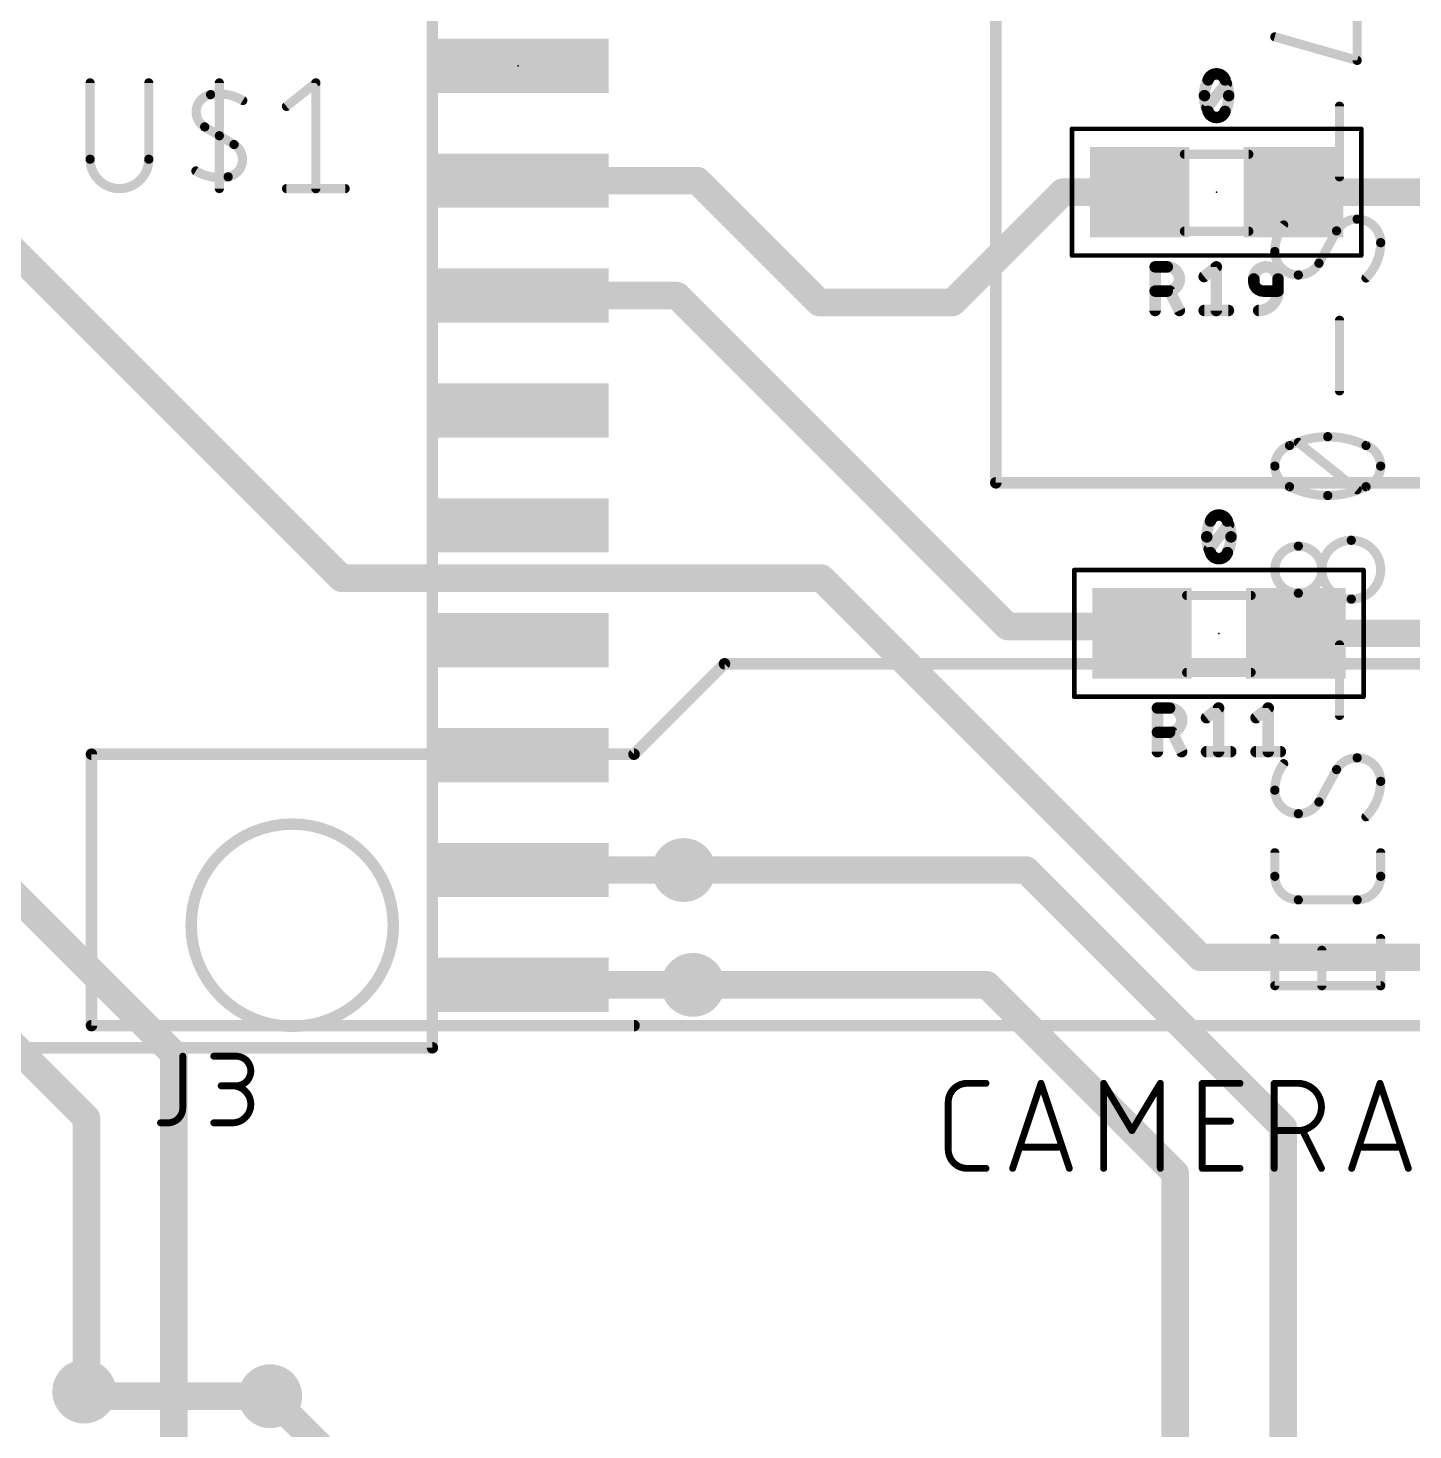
# Model space of a CAD drawing. Extents: x 11.3 to 101.7, y 6.2 to 96.
# Drawn here: x 55.54 to 70.85, y 48.42 to 63.92 of the extents above; entities that cross this region are included whole.
import ezdxf

# ---------------------------------------------------------------- set-up
doc = ezdxf.new("R2010")
doc.units = 0
for name, color, linetype in [('1', 12, 'CONTINUOUS'), ('16', 132, 'CONTINUOUS'), ('18', 110, 'CONTINUOUS'), ('21', 253, 'CONTINUOUS'), ('23', 53, 'CONTINUOUS'), ('25', 253, 'CONTINUOUS'), ('27', 253, 'CONTINUOUS'), ('39', 12, 'CONTINUOUS'), ('49', 253, 'CONTINUOUS'), ('51', 253, 'CONTINUOUS')]:
    doc.layers.add(name, color=color, linetype=linetype)

# ---------------------------------------------------------------- blocks, each defined once
blk = doc.blocks.new('RECT')
blk.add_solid([(-0.5, -0.5), (0.5, -0.5), (-0.5, 0.5), (0.5, 0.5)])
blk = doc.blocks.new('ROUNDV')
at = {"const_width": 0.5}
blk.add_lwpolyline([(0, -0.25, 1), (0, 0.25, 1), (0, -0.25)], format="xyb", dxfattribs=at)

msp = doc.modelspace()

# ---------------------------------------------------------------- linework, layer by layer
at = {"layer": '1', "const_width": 0.3048}
for points in [[(60.96, 62.23), (62.9412, 62.23)], [(62.9412, 62.23), (64.2874, 60.8838)], [(65.7606, 60.8838), (66.9798, 62.103)], [(66.9798, 62.103), (67.8316, 62.103)], [(69.5316, 62.103), (73.633, 62.103)], [(60.96, 60.96), (62.7126, 60.96)], [(62.7126, 60.96), (66.3702, 57.3024)], [(64.2874, 60.8838), (65.7606, 60.8838)], [(66.3702, 57.3024), (67.7808, 57.3024)], [(67.7808, 57.3024), (67.857, 57.2262)], [(69.557, 57.2262), (73.6362, 57.2262)], [(55.118, 54.61), (57.15, 52.578)], [(60.96, 54.61), (62.7888, 54.61)], [(56.1848, 51.8668), (54.7116, 53.34)], [(60.96, 53.34), (62.8904, 53.34)], [(57.15, 52.578), (57.15, 46.57)], [(56.1848, 51.8668), (56.1848, 48.8696)], [(56.1594, 48.8442), (56.1848, 48.8696)], [(60.1402, 46.87), (58.2168, 48.7934)]]:
    msp.add_lwpolyline(points, dxfattribs=at)
at = {"layer": '1', "const_width": 0.1524}
for points in [[(60.96, 62.3062, 1), (60.96, 62.1538)], [(62.9951, 62.2839, 1), (62.8873, 62.1761)], [(62.9412, 62.1538, 1), (62.9412, 62.3062)], [(66.9798, 62.1792, 1), (66.9798, 62.0268)], [(67.0337, 62.0491, 1), (66.9259, 62.1569)], [(67.8316, 62.0268, 1), (67.8316, 62.1792)], [(69.5316, 62.1792, 1), (69.5316, 62.0268)], [(60.96, 61.0362, 1), (60.96, 60.8838)], [(62.7665, 61.0139, 1), (62.6587, 60.9061)], [(62.7126, 60.8838, 1), (62.7126, 61.0362)], [(64.2874, 60.96, 1), (64.2874, 60.8076)], [(64.2335, 60.8299, 1), (64.3413, 60.9377)], [(65.7067, 60.9377, 1), (65.8145, 60.8299)], [(65.7606, 60.8076, 1), (65.7606, 60.96)], [(66.3702, 57.3786, 1), (66.3702, 57.2262)], [(66.3163, 57.2485, 1), (66.4241, 57.3563)], [(67.8347, 57.3563, 1), (67.7269, 57.2485)], [(67.7808, 57.2262, 1), (67.7808, 57.3786)], [(67.8031, 57.1723, 1), (67.9109, 57.2801)], [(69.557, 57.3024, 1), (69.557, 57.15)], [(60.96, 54.6862, 1), (60.96, 54.5338)], [(62.7888, 54.5338, 1), (62.7888, 54.6862)], [(60.96, 53.4162, 1), (60.96, 53.2638)], [(62.8904, 53.2638, 1), (62.8904, 53.4162)], [(57.2262, 52.578, 1), (57.0738, 52.578)], [(57.0961, 52.5241, 1), (57.2039, 52.6319)], [(56.261, 51.8668, 1), (56.1086, 51.8668)], [(56.1309, 51.8129, 1), (56.2387, 51.9207)], [(56.1055, 48.8981, 1), (56.2133, 48.7903)], [(56.2387, 48.8157, 1), (56.1309, 48.9235)], [(56.1086, 48.8696, 1), (56.261, 48.8696)], [(58.2707, 48.8473, 1), (58.1629, 48.7395)]]:
    msp.add_lwpolyline(points, format="xyb", dxfattribs=at)
at = {"layer": '16', "const_width": 0.3048}
for points in [[(54.0258, 62.8142), (59.0042, 57.8358)], [(59.0042, 57.8358), (64.3128, 57.8358)], [(64.3128, 57.8358), (68.5038, 53.6448)], [(62.7888, 54.61), (66.5734, 54.61)], [(66.5734, 54.61), (69.4182, 51.7652)], [(68.5038, 53.6448), (78.8162, 53.6448)], [(62.8904, 53.34), (66.1416, 53.34)], [(66.1416, 53.34), (68.2244, 51.2572)], [(69.4182, 51.7652), (69.4182, 30.353)], [(68.2244, 51.2572), (68.2244, 33.1724)], [(56.2102, 48.7934), (56.1594, 48.8442)], [(58.2168, 48.7934), (56.2102, 48.7934)]]:
    msp.add_lwpolyline(points, dxfattribs=at)
at = {"layer": '16', "const_width": 0.1524}
for points in [[(59.0042, 57.912, 1), (59.0042, 57.7596)], [(58.9503, 57.7819, 1), (59.0581, 57.8897)], [(64.3667, 57.8897, 1), (64.2589, 57.7819)], [(64.3128, 57.7596, 1), (64.3128, 57.912)], [(62.7888, 54.6862, 1), (62.7888, 54.5338)], [(66.6273, 54.6639, 1), (66.5195, 54.5561)], [(66.5734, 54.5338, 1), (66.5734, 54.6862)], [(68.5038, 53.721, 1), (68.5038, 53.5686)], [(68.4499, 53.5909, 1), (68.5577, 53.6987)], [(62.8904, 53.4162, 1), (62.8904, 53.2638)], [(66.1955, 53.3939, 1), (66.0877, 53.2861)], [(66.1416, 53.2638, 1), (66.1416, 53.4162)], [(69.4944, 51.7652, 1), (69.342, 51.7652)], [(69.3643, 51.7113, 1), (69.4721, 51.8191)], [(68.3006, 51.2572, 1), (68.1482, 51.2572)], [(68.1705, 51.2033, 1), (68.2783, 51.3111)], [(56.2133, 48.8981, 1), (56.1055, 48.7903)], [(56.2102, 48.8696, 1), (56.2102, 48.7172)], [(56.1563, 48.7395, 1), (56.2641, 48.8473)], [(58.2168, 48.7172, 1), (58.2168, 48.8696)]]:
    msp.add_lwpolyline(points, format="xyb", dxfattribs=at)
at = {"layer": '21', "const_width": 0.127}
msp.add_lwpolyline([(58.46, 52.882, 1), (58.46, 55.118, 1), (58.46, 52.882)], format="xyb", dxfattribs=at)
at = {"layer": '23'}
for p in [(60.96, 63.5), (68.6816, 62.103), (68.707, 57.2262)]:
    msp.add_point(p, dxfattribs=at)
at = {"layer": '25'}
for points, const_width in [([(56.2248, 63.311), (56.2248, 62.4672)], 0.1016), ([(56.8739, 62.4672), (56.8739, 63.311)], 0.1016), ([(57.6542, 62.1426), (57.6542, 63.311)], 0.1016), ([(58.3965, 63.0514), (58.721, 63.311)], 0.1016), ([(58.721, 63.311), (58.721, 62.1426)], 0.1016), ([(57.6542, 62.7268), (57.492, 62.8242)], 0.1016), ([(57.6542, 62.7268), (57.8165, 62.6294)], 0.1016), ([(58.3965, 62.1426), (59.0456, 62.1426)], 0.1016), ([(68.0021, 60.7949), (68.0021, 61.2775)], 0.127), ([(68.0021, 61.2775), (68.1361, 61.2775)], 0.127), ([(68.5444, 61.1703), (68.6784, 61.2775)], 0.127), ([(68.6784, 61.2775), (68.6784, 60.7949)], 0.127), ([(68.1361, 61.0094), (68.0021, 61.0094)], 0.127), ([(68.2702, 60.7949), (68.163, 61.0094)], 0.127), ([(69.093, 61.1166), (69.093, 61.1434)], 0.127), ([(69.3611, 61.0094), (69.2002, 61.0094)], 0.127), ([(69.3611, 61.1434), (69.3611, 61.0094)], 0.127), ([(68.5444, 60.7949), (68.8125, 60.7949)], 0.127), ([(68.0275, 55.9181), (68.0275, 56.4007)], 0.127), ([(68.0275, 56.4007), (68.1615, 56.4007)], 0.127), ([(68.5698, 56.2935), (68.7038, 56.4007)], 0.127), ([(68.7038, 56.4007), (68.7038, 55.9181)], 0.127), ([(69.1184, 56.2935), (69.2524, 56.4007)], 0.127), ([(69.2524, 56.4007), (69.2524, 55.9181)], 0.127), ([(68.1615, 56.1326), (68.0275, 56.1326)], 0.127), ([(68.2956, 55.9181), (68.1884, 56.1326)], 0.127), ([(68.5698, 55.9181), (68.8379, 55.9181)], 0.127), ([(69.1184, 55.9181), (69.3865, 55.9181)], 0.127)]:
    msp.add_lwpolyline(points, dxfattribs=dict(at, const_width=const_width))
for points, const_width in [([(56.2502, 63.311, 1), (56.1994, 63.311)], 0.0508), ([(56.8993, 63.311, 1), (56.8485, 63.311)], 0.0508), ([(57.5569, 63.1812, 0.6917), (57.492, 62.8242)], 0.1016), ([(57.5523, 63.2062, 1), (57.5614, 63.1562)], 0.0508), ([(57.9139, 63.1163, 0.1823), (57.5569, 63.1812)], 0.1016), ([(57.5614, 63.1562, 1), (57.5523, 63.2062)], 0.0508), ([(57.6796, 63.311, 1), (57.6288, 63.311)], 0.0508), ([(58.7464, 63.311, 1), (58.6956, 63.311)], 0.0508), ([(58.7369, 63.2912, 1), (58.7052, 63.3308)], 0.0508), ([(57.9008, 63.0945, 1), (57.927, 63.138)], 0.0508), ([(58.3806, 63.0712, 1), (58.4124, 63.0315)], 0.0508), ([(57.505, 62.8459, 1), (57.4789, 62.8024)], 0.0508), ([(57.4789, 62.8024, 1), (57.505, 62.8459)], 0.0508), ([(57.6673, 62.7486, 1), (57.6412, 62.705)], 0.0508), ([(57.6412, 62.705, 1), (57.6673, 62.7486)], 0.0508), ([(57.7516, 62.2724, 0.6917), (57.8165, 62.6294)], 0.1016), ([(57.8296, 62.6512, 1), (57.8035, 62.6077)], 0.0508), ([(57.8035, 62.6077, 1), (57.8296, 62.6512)], 0.0508), ([(56.2248, 62.4672, 1), (56.8739, 62.4672)], 0.1016), ([(56.2502, 62.4672, 1), (56.1994, 62.4672)], 0.0508), ([(56.1994, 62.4672, 1), (56.2502, 62.4672)], 0.0508), ([(56.8993, 62.4672, 1), (56.8485, 62.4672)], 0.0508), ([(56.8485, 62.4672, 1), (56.8993, 62.4672)], 0.0508), ([(57.3946, 62.3373, 0.1823), (57.7516, 62.2724)], 0.1016), ([(57.4077, 62.3591, 1), (57.3815, 62.3156)], 0.0508), ([(57.747, 62.2974, 1), (57.7562, 62.2474)], 0.0508), ([(57.7562, 62.2474, 1), (57.747, 62.2974)], 0.0508), ([(57.6288, 62.1426, 1), (57.6796, 62.1426)], 0.0508), ([(58.3965, 62.168, 1), (58.3965, 62.1172)], 0.0508), ([(58.6956, 62.1426, 1), (58.7464, 62.1426)], 0.0508), ([(59.0456, 62.1172, 1), (59.0456, 62.168)], 0.0508), ([(68.0338, 61.2775, 1), (67.9703, 61.2775)], 0.0635), ([(68.0021, 61.3093, 1), (68.0021, 61.2458)], 0.0635), ([(68.1361, 61.3093, 1), (68.1361, 61.2458)], 0.0635), ([(68.1361, 61.0094, 1), (68.1361, 61.2775)], 0.127), ([(68.1361, 61.2458, 1), (68.1361, 61.3093)], 0.0635), ([(68.5245, 61.195, 1), (68.5642, 61.1455)], 0.0635), ([(68.7102, 61.2775, 1), (68.6467, 61.2775)], 0.0635), ([(68.6982, 61.2527, 1), (68.6586, 61.3023)], 0.0635), ([(69.3611, 61.1434, 1), (69.093, 61.1434)], 0.127), ([(68.0021, 61.0411, 1), (68.0021, 60.9776)], 0.0635), ([(68.1361, 61.0411, 1), (68.1361, 60.9776)], 0.0635), ([(68.1914, 61.0236, 1), (68.1346, 60.9952)], 0.0635), ([(68.1361, 60.9776, 1), (68.1361, 61.0411)], 0.0635), ([(69.1247, 61.1434, 1), (69.0612, 61.1434)], 0.0635), ([(69.1247, 61.1166, 1), (69.0612, 61.1166)], 0.0635), ([(69.0612, 61.1434, 1), (69.1247, 61.1434)], 0.0635), ([(69.0612, 61.1166, 1), (69.1247, 61.1166)], 0.0635), ([(69.093, 61.1166, 0.4142), (69.2002, 61.0094)], 0.127), ([(69.1466, 60.7949, 0.4142), (69.3611, 61.0094)], 0.127), ([(69.2002, 61.0411, 1), (69.2002, 60.9776)], 0.0635), ([(69.2002, 60.9776, 1), (69.2002, 61.0411)], 0.0635), ([(69.3929, 61.1434, 1), (69.3294, 61.1434)], 0.0635), ([(69.3294, 61.1434, 1), (69.3929, 61.1434)], 0.0635), ([(69.3929, 61.0094, 1), (69.3294, 61.0094)], 0.0635), ([(69.3611, 60.9776, 1), (69.3611, 61.0411)], 0.0635), ([(69.3294, 61.0094, 1), (69.3929, 61.0094)], 0.0635), ([(67.9703, 60.7949, 1), (68.0338, 60.7949)], 0.0635), ([(68.2418, 60.7807, 1), (68.2986, 60.8091)], 0.0635), ([(68.5444, 60.8267, 1), (68.5444, 60.7632)], 0.0635), ([(68.6467, 60.7949, 1), (68.7102, 60.7949)], 0.0635), ([(68.8125, 60.7632, 1), (68.8125, 60.8267)], 0.0635), ([(69.1466, 60.8267, 1), (69.1466, 60.7632)], 0.0635), ([(68.0275, 56.4325, 1), (68.0275, 56.3689)], 0.0635), ([(68.0592, 56.4007, 1), (67.9957, 56.4007)], 0.0635), ([(68.1615, 56.4325, 1), (68.1615, 56.3689)], 0.0635), ([(68.1615, 56.1326, 1), (68.1615, 56.4007)], 0.127), ([(68.1615, 56.3689, 1), (68.1615, 56.4325)], 0.0635), ([(68.7356, 56.4007, 1), (68.6721, 56.4007)], 0.0635), ([(68.7236, 56.3759, 1), (68.684, 56.4255)], 0.0635), ([(69.2842, 56.4007, 1), (69.2207, 56.4007)], 0.0635), ([(69.2723, 56.3759, 1), (69.2326, 56.4255)], 0.0635), ([(68.5499, 56.3182, 1), (68.5896, 56.2687)], 0.0635), ([(69.0986, 56.3182, 1), (69.1382, 56.2687)], 0.0635), ([(68.0275, 56.1643, 1), (68.0275, 56.1008)], 0.0635), ([(68.1615, 56.1643, 1), (68.1615, 56.1008)], 0.0635), ([(68.2168, 56.1468, 1), (68.16, 56.1184)], 0.0635), ([(68.1615, 56.1008, 1), (68.1615, 56.1643)], 0.0635), ([(67.9957, 55.9181, 1), (68.0592, 55.9181)], 0.0635), ([(68.2672, 55.9039, 1), (68.324, 55.9323)], 0.0635), ([(68.5698, 55.9499, 1), (68.5698, 55.8864)], 0.0635), ([(68.6721, 55.9181, 1), (68.7356, 55.9181)], 0.0635), ([(68.8379, 55.8864, 1), (68.8379, 55.9499)], 0.0635), ([(69.1184, 55.9499, 1), (69.1184, 55.8864)], 0.0635), ([(69.2207, 55.9181, 1), (69.2842, 55.9181)], 0.0635), ([(69.3865, 55.8864, 1), (69.3865, 55.9499)], 0.0635)]:
    msp.add_lwpolyline(points, format="xyb", dxfattribs=dict(at, const_width=const_width))
at = {"layer": '27'}
for points, const_width in [([(70.236, 63.5596), (70.236, 64.2101)], 0.1016), ([(69.3254, 63.8198), (70.236, 63.5596)], 0.1016), ([(68.5744, 63.0357), (68.7888, 63.3039)], 0.127), ([(70.0409, 62.273), (70.0409, 63.0536)], 0.1016), ([(70.0084, 61.675), (69.8132, 61.3173)], 0.1016), ([(70.0409, 59.9063), (70.0409, 60.6868)], 0.1016), ([(70.236, 58.8148), (69.5856, 59.3352)], 0.1016), ([(68.5998, 58.1589), (68.8142, 58.4271)], 0.127), ([(70.0409, 56.3179), (70.0409, 57.0985)], 0.1016), ([(70.0084, 55.72), (69.8132, 55.3622)], 0.1016), ([(69.3254, 54.5403), (69.3254, 54.8005)], 0.1016), ([(70.4962, 54.8005), (70.4962, 54.5403)], 0.1016), ([(70.236, 54.2801), (69.5856, 54.2801)], 0.1016), ([(69.3254, 53.3314), (69.3254, 53.8518)], 0.1016), ([(70.4962, 53.8518), (70.4962, 53.3314)], 0.1016), ([(69.8457, 53.3314), (69.8457, 53.7217)], 0.1016), ([(70.4962, 53.3314), (69.3254, 53.3314)], 0.1016)]:
    msp.add_lwpolyline(points, dxfattribs=dict(at, const_width=const_width))
for points, const_width in [([(69.3323, 63.8442, 1), (69.3184, 63.7954)], 0.0508), ([(70.2106, 63.5596, 1), (70.2614, 63.5596)], 0.0508), ([(70.2291, 63.5352, 1), (70.243, 63.584)], 0.0508), ([(68.5878, 63.3441, 0.1139), (68.5475, 63.1698)], 0.127), ([(68.5577, 63.3544, 1), (68.6178, 63.3338)], 0.0635), ([(68.6816, 63.4111, 0.3205), (68.5878, 63.3441)], 0.127), ([(68.6163, 63.3302, 1), (68.5592, 63.358)], 0.0635), ([(68.7754, 63.3441, 0.3205), (68.6816, 63.4111)], 0.127), ([(68.6816, 63.4428, 1), (68.6816, 63.3794)], 0.0635), ([(68.6816, 63.3794, 1), (68.6816, 63.4428)], 0.0635), ([(68.8157, 63.1698, 0.1139), (68.7754, 63.3441)], 0.127), ([(68.804, 63.358, 1), (68.7469, 63.3302)], 0.0635), ([(68.7454, 63.3338, 1), (68.8055, 63.3544)], 0.0635), ([(68.5475, 63.1698, 0.1139), (68.5878, 62.9955)], 0.127), ([(68.5793, 63.1698, 1), (68.5158, 63.1698)], 0.0635), ([(68.7754, 62.9955, 0.1139), (68.8157, 63.1698)], 0.127), ([(68.8136, 63.284, 1), (68.7641, 63.3237)], 0.0635), ([(68.8474, 63.1698, 1), (68.7839, 63.1698)], 0.0635), ([(68.5158, 63.1698, 1), (68.5793, 63.1698)], 0.0635), ([(68.5496, 63.0556, 1), (68.5991, 63.0159)], 0.0635), ([(68.7839, 63.1698, 1), (68.8474, 63.1698)], 0.0635), ([(70.0663, 63.0536, 1), (70.0155, 63.0536)], 0.0508), ([(68.6178, 63.0058, 1), (68.5577, 62.9852)], 0.0635), ([(68.5878, 62.9955, 0.3205), (68.6816, 62.9285)], 0.127), ([(68.5592, 62.9816, 1), (68.6163, 63.0094)], 0.0635), ([(68.6816, 62.9285, 0.3205), (68.7754, 62.9955)], 0.127), ([(68.6816, 62.9602, 1), (68.6816, 62.8968)], 0.0635), ([(68.6816, 62.8968, 1), (68.6816, 62.9602)], 0.0635), ([(68.7469, 63.0094, 1), (68.804, 62.9816)], 0.0635), ([(68.8055, 62.9852, 1), (68.7454, 63.0058)], 0.0635), ([(70.0155, 62.273, 1), (70.0663, 62.273)], 0.0508), ([(70.236, 61.8051, 0.2656), (70.0084, 61.675)], 0.1016), ([(70.4962, 61.545, 0.4142), (70.236, 61.8051)], 0.1016), ([(70.236, 61.8305, 1), (70.236, 61.7797)], 0.0508), ([(70.236, 61.7797, 1), (70.236, 61.8305)], 0.0508), ([(69.4229, 61.7401, 0.1623), (69.3254, 61.4474)], 0.1016), ([(69.4433, 61.7249, 1), (69.4026, 61.7553)], 0.0508), ([(69.9865, 61.6879, 1), (70.0302, 61.6622)], 0.0508), ([(70.0307, 61.6629, 1), (69.9861, 61.6872)], 0.0508), ([(70.3336, 61.1547, 0.2), (70.4962, 61.545)], 0.1016), ([(70.5216, 61.545, 1), (70.4708, 61.545)], 0.0508), ([(70.4708, 61.545, 1), (70.5216, 61.545)], 0.0508), ([(69.3254, 61.4474, 0.4142), (69.5856, 61.1872)], 0.1016), ([(69.3508, 61.4474, 1), (69.3, 61.4474)], 0.0508), ([(69.3, 61.4474, 1), (69.3508, 61.4474)], 0.0508), ([(69.5856, 61.1872, 0.2656), (69.8132, 61.3173)], 0.1016), ([(69.5856, 61.2126, 1), (69.5856, 61.1618)], 0.0508), ([(69.5856, 61.1618, 1), (69.5856, 61.2126)], 0.0508), ([(69.7909, 61.3295, 1), (69.8355, 61.3051)], 0.0508), ([(69.8351, 61.3044, 1), (69.7913, 61.3302)], 0.0508), ([(70.3157, 61.1727, 1), (70.3515, 61.1366)], 0.0508), ([(70.0663, 60.6868, 1), (70.0155, 60.6868)], 0.0508), ([(70.0155, 59.9063, 1), (70.0663, 59.9063)], 0.0508), ([(69.9108, 59.4002, 0.1139), (69.488, 59.3026)], 0.1016), ([(69.6014, 59.355, 1), (69.5697, 59.3153)], 0.0508), ([(70.3336, 59.3026, 0.1139), (69.9108, 59.4002)], 0.1016), ([(69.9108, 59.4256, 1), (69.9108, 59.3748)], 0.0508), ([(69.9108, 59.3748, 1), (69.9108, 59.4256)], 0.0508), ([(69.488, 59.3026, 0.3205), (69.3254, 59.075)], 0.1016), ([(69.4769, 59.3255, 1), (69.4991, 59.2798)], 0.0508), ([(69.4962, 59.2786, 1), (69.4798, 59.3267)], 0.0508), ([(70.3418, 59.3267, 1), (70.3254, 59.2786)], 0.0508), ([(70.4962, 59.075, 0.3205), (70.3336, 59.3026)], 0.1016), ([(70.3225, 59.2798, 1), (70.3447, 59.3255)], 0.0508), ([(69.3254, 59.075, 0.3205), (69.488, 58.8473)], 0.1016), ([(69.3508, 59.075, 1), (69.3, 59.075)], 0.0508), ([(69.3, 59.075, 1), (69.3508, 59.075)], 0.0508), ([(70.3336, 58.8473, 0.3205), (70.4962, 59.075)], 0.1016), ([(70.5216, 59.075, 1), (70.4708, 59.075)], 0.0508), ([(70.4708, 59.075, 1), (70.5216, 59.075)], 0.0508), ([(69.488, 58.8473, 0.1139), (69.9108, 58.7497)], 0.1016), ([(69.4991, 58.8701, 1), (69.4769, 58.8245)], 0.0508), ([(69.4797, 58.8233, 1), (69.4962, 58.8713)], 0.0508), ([(69.9108, 58.7497, 0.1139), (70.3336, 58.8473)], 0.1016), ([(70.3254, 58.8713, 1), (70.3418, 58.8233)], 0.0508), ([(70.3447, 58.8245, 1), (70.3225, 58.8701)], 0.0508), ([(69.9108, 58.7751, 1), (69.9108, 58.7243)], 0.0508), ([(69.9108, 58.7243, 1), (69.9108, 58.7751)], 0.0508), ([(70.2202, 58.795, 1), (70.2519, 58.8346)], 0.0508), ([(68.707, 58.5343, 0.3205), (68.6132, 58.4673)], 0.127), ([(68.8008, 58.4673, 0.3205), (68.707, 58.5343)], 0.127), ([(68.707, 58.566, 1), (68.707, 58.5026)], 0.0635), ([(68.707, 58.5026, 1), (68.707, 58.566)], 0.0635), ([(68.6132, 58.4673, 0.1139), (68.5729, 58.293)], 0.127), ([(68.5831, 58.4776, 1), (68.6432, 58.457)], 0.0635), ([(68.6417, 58.4534, 1), (68.5846, 58.4812)], 0.0635), ([(68.8411, 58.293, 0.1139), (68.8008, 58.4673)], 0.127), ([(68.8294, 58.4812, 1), (68.7723, 58.4534)], 0.0635), ([(68.7708, 58.457, 1), (68.8309, 58.4776)], 0.0635), ([(68.839, 58.4072, 1), (68.7895, 58.4469)], 0.0635), ([(68.5729, 58.293, 0.1139), (68.6132, 58.1187)], 0.127), ([(68.6047, 58.293, 1), (68.5412, 58.293)], 0.0635), ([(68.5412, 58.293, 1), (68.6047, 58.293)], 0.0635), ([(68.8008, 58.1187, 0.1139), (68.8411, 58.293)], 0.127), ([(68.8728, 58.293, 1), (68.8093, 58.293)], 0.0635), ([(68.8093, 58.293, 1), (68.8728, 58.293)], 0.0635), ([(70.171, 58.255, 1), (70.171, 57.6045)], 0.1016), ([(70.171, 57.6045, 1), (70.171, 58.255)], 0.1016), ([(70.171, 58.2804, 1), (70.171, 58.2296)], 0.0508), ([(70.171, 58.2296, 1), (70.171, 58.2804)], 0.0508), ([(68.575, 58.1788, 1), (68.6245, 58.1391)], 0.0635), ([(68.6432, 58.129, 1), (68.5831, 58.1084)], 0.0635), ([(68.6132, 58.1187, 0.3205), (68.707, 58.0517)], 0.127), ([(68.5846, 58.1048, 1), (68.6417, 58.1326)], 0.0635), ([(68.707, 58.0517, 0.3205), (68.8008, 58.1187)], 0.127), ([(68.707, 58.0834, 1), (68.707, 58.02)], 0.0635), ([(68.707, 58.02, 1), (68.707, 58.0834)], 0.0635), ([(68.7723, 58.1326, 1), (68.8294, 58.1048)], 0.0635), ([(68.8309, 58.1084, 1), (68.7708, 58.129)], 0.0635), ([(69.5856, 58.19, 1), (69.5856, 57.6696)], 0.1016), ([(69.5856, 57.6696, 1), (69.5856, 58.19)], 0.1016), ([(69.5856, 58.2154, 1), (69.5856, 58.1646)], 0.0508), ([(69.5856, 58.1646, 1), (69.5856, 58.2154)], 0.0508), ([(69.5856, 57.695, 1), (69.5856, 57.6442)], 0.0508), ([(69.5856, 57.6442, 1), (69.5856, 57.695)], 0.0508), ([(70.171, 57.6299, 1), (70.171, 57.5791)], 0.0508), ([(70.171, 57.5791, 1), (70.171, 57.6299)], 0.0508), ([(70.0663, 57.0985, 1), (70.0155, 57.0985)], 0.0508), ([(70.0155, 56.3179, 1), (70.0663, 56.3179)], 0.0508), ([(69.4229, 55.785, 0.1623), (69.3254, 55.4923)], 0.1016), ([(69.4433, 55.7698, 1), (69.4026, 55.8003)], 0.0508), ([(70.236, 55.8501, 0.2656), (70.0084, 55.72)], 0.1016), ([(70.4962, 55.5899, 0.4142), (70.236, 55.8501)], 0.1016), ([(70.236, 55.8755, 1), (70.236, 55.8247)], 0.0508), ([(70.236, 55.8247, 1), (70.236, 55.8755)], 0.0508), ([(69.9865, 55.7329, 1), (70.0302, 55.7071)], 0.0508), ([(70.0307, 55.7078, 1), (69.9861, 55.7322)], 0.0508), ([(70.3336, 55.1996, 0.2), (70.4962, 55.5899)], 0.1016), ([(70.5216, 55.5899, 1), (70.4708, 55.5899)], 0.0508), ([(69.3254, 55.4923, 0.4142), (69.5856, 55.2321)], 0.1016), ([(69.3508, 55.4923, 1), (69.3, 55.4923)], 0.0508), ([(69.3, 55.4923, 1), (69.3508, 55.4923)], 0.0508), ([(70.4708, 55.5899, 1), (70.5216, 55.5899)], 0.0508), ([(69.5856, 55.2321, 0.2656), (69.8132, 55.3622)], 0.1016), ([(69.7909, 55.3744, 1), (69.8355, 55.3501)], 0.0508), ([(69.8351, 55.3493, 1), (69.7913, 55.3751)], 0.0508), ([(69.5856, 55.2575, 1), (69.5856, 55.2067)], 0.0508), ([(69.5856, 55.2067, 1), (69.5856, 55.2575)], 0.0508), ([(70.3157, 55.2177, 1), (70.3515, 55.1816)], 0.0508), ([(69.3508, 54.8005, 1), (69.3, 54.8005)], 0.0508), ([(70.5216, 54.8005, 1), (70.4708, 54.8005)], 0.0508), ([(69.3254, 54.5403, 0.4142), (69.5856, 54.2801)], 0.1016), ([(69.3508, 54.5403, 1), (69.3, 54.5403)], 0.0508), ([(69.3, 54.5403, 1), (69.3508, 54.5403)], 0.0508), ([(70.236, 54.2801, 0.4142), (70.4962, 54.5403)], 0.1016), ([(70.5216, 54.5403, 1), (70.4708, 54.5403)], 0.0508), ([(70.4708, 54.5403, 1), (70.5216, 54.5403)], 0.0508), ([(69.5856, 54.3055, 1), (69.5856, 54.2547)], 0.0508), ([(69.5856, 54.2547, 1), (69.5856, 54.3055)], 0.0508), ([(70.236, 54.3055, 1), (70.236, 54.2547)], 0.0508), ([(70.236, 54.2547, 1), (70.236, 54.3055)], 0.0508), ([(69.3508, 53.8518, 1), (69.3, 53.8518)], 0.0508), ([(70.5216, 53.8518, 1), (70.4708, 53.8518)], 0.0508), ([(69.8711, 53.7217, 1), (69.8203, 53.7217)], 0.0508), ([(69.3254, 53.3568, 1), (69.3254, 53.306)], 0.0508), ([(69.3, 53.3314, 1), (69.3508, 53.3314)], 0.0508), ([(69.8203, 53.3314, 1), (69.8711, 53.3314)], 0.0508), ([(70.4708, 53.3314, 1), (70.5216, 53.3314)], 0.0508), ([(70.4962, 53.306, 1), (70.4962, 53.3568)], 0.0508)]:
    msp.add_lwpolyline(points, format="xyb", dxfattribs=dict(at, const_width=const_width))
at = {"layer": '39', "const_width": 0.0508}
for points in [[(67.0816, 61.403), (67.0816, 62.803)], [(67.0816, 62.803), (70.2816, 62.803)], [(70.2816, 62.803), (70.2816, 61.403)], [(70.2816, 61.403), (67.0816, 61.403)], [(67.107, 56.5262), (67.107, 57.9262)], [(67.107, 57.9262), (70.307, 57.9262)], [(70.307, 57.9262), (70.307, 56.5262)], [(70.307, 56.5262), (67.107, 56.5262)]]:
    msp.add_lwpolyline(points, dxfattribs=at)
at = {"layer": '39', "const_width": 0.0254}
for points in [[(67.0943, 62.803, 1), (67.0689, 62.803)], [(67.0816, 62.8157, 1), (67.0816, 62.7903)], [(70.2943, 62.803, 1), (70.2689, 62.803)], [(70.2816, 62.7903, 1), (70.2816, 62.8157)], [(67.0816, 61.4157, 1), (67.0816, 61.3903)], [(67.0689, 61.403, 1), (67.0943, 61.403)], [(70.2689, 61.403, 1), (70.2943, 61.403)], [(70.2816, 61.3903, 1), (70.2816, 61.4157)], [(67.1197, 57.9262, 1), (67.0943, 57.9262)], [(67.107, 57.9389, 1), (67.107, 57.9135)], [(70.3197, 57.9262, 1), (70.2943, 57.9262)], [(70.307, 57.9135, 1), (70.307, 57.9389)], [(67.107, 56.5389, 1), (67.107, 56.5135)], [(67.0943, 56.5262, 1), (67.1197, 56.5262)], [(70.2943, 56.5262, 1), (70.3197, 56.5262)], [(70.307, 56.5135, 1), (70.307, 56.5389)]]:
    msp.add_lwpolyline(points, format="xyb", dxfattribs=at)
at = {"layer": '49'}
for points, const_width in [([(66.24, 65.89), (66.24, 58.89)], 0.127), ([(66.24, 58.89), (66.24, 65.89)], 0.127), ([(66.24, 58.89), (78.74, 58.89)], 0.127), ([(78.64, 58.89), (66.24, 58.89)], 0.127), ([(62.24, 55.89), (63.24, 56.89)], 0.127), ([(63.24, 56.89), (72.24, 56.89)], 0.127), ([(56.24, 52.89), (56.24, 55.89)], 0.127), ([(56.24, 55.89), (62.24, 55.89)], 0.127), ([(62.24, 55.89), (56.24, 55.89)], 0.127), ([(56.24, 55.89), (56.24, 52.89)], 0.127), ([(78.24, 52.89), (56.24, 52.89)], 0.127), ([(56.24, 52.89), (62.24, 52.89)], 0.127), ([(57.2492, 52.5519), (57.2492, 51.979)], 0.0762), ([(57.5927, 52.5519), (57.8382, 52.5519)], 0.0762), ([(57.8382, 52.2245), (57.6745, 52.2245)], 0.0762), ([(65.9228, 52.2519), (66.1317, 52.2519)], 0.0762), ([(66.4263, 51.3121), (66.7396, 52.2519)], 0.0762), ([(66.7396, 52.2519), (67.0529, 51.3121)], 0.0762), ([(67.4322, 51.3121), (67.4322, 52.2519)], 0.0762), ([(67.4322, 52.2519), (67.7455, 51.7298)], 0.0762), ([(67.7455, 51.7298), (68.0587, 52.2519)], 0.0762), ([(68.0587, 52.2519), (68.0587, 51.3121)], 0.0762), ([(68.5225, 51.3121), (68.5225, 52.2519)], 0.0762), ([(68.5225, 52.2519), (68.9401, 52.2519)], 0.0762), ([(69.3189, 51.3121), (69.3189, 52.2519)], 0.0762), ([(69.3189, 52.2519), (69.5799, 52.2519)], 0.0762), ([(70.1754, 51.3121), (70.4886, 52.2519)], 0.0762), ([(70.4886, 52.2519), (70.8019, 51.3121)], 0.0762), ([(65.714, 51.5209), (65.714, 52.0431)], 0.0762), ([(57.0855, 51.8153), (57.0037, 51.8153)], 0.0762), ([(57.5927, 51.8153), (57.7973, 51.8153)], 0.0762), ([(68.5225, 51.8342), (68.8357, 51.8342)], 0.0762), ([(69.5799, 51.7298), (69.3189, 51.7298)], 0.0762), ([(69.841, 51.3121), (69.6322, 51.7298)], 0.0762), ([(66.9746, 51.5471), (66.5047, 51.5471)], 0.0762), ([(70.7236, 51.5471), (70.2537, 51.5471)], 0.0762), ([(66.1317, 51.3121), (65.9228, 51.3121)], 0.0762), ([(68.9401, 51.3121), (68.5225, 51.3121)], 0.0762)]:
    msp.add_lwpolyline(points, dxfattribs=dict(at, const_width=const_width))
for points, const_width in [([(66.24, 58.9218, 1), (66.24, 58.8582)], 0.0635), ([(66.24, 58.9218, 1), (66.24, 58.8582)], 0.0635), ([(66.2083, 58.89, 1), (66.2718, 58.89)], 0.0635), ([(66.2083, 58.89, 1), (66.2718, 58.89)], 0.0635), ([(63.24, 56.9218, 1), (63.24, 56.8582)], 0.0635), ([(63.2625, 56.8675, 1), (63.2175, 56.9125)], 0.0635), ([(56.2718, 55.89, 1), (56.2082, 55.89)], 0.0635), ([(56.2718, 55.89, 1), (56.2082, 55.89)], 0.0635), ([(56.24, 55.9218, 1), (56.24, 55.8582)], 0.0635), ([(56.24, 55.9218, 1), (56.24, 55.8582)], 0.0635), ([(62.24, 55.8582, 1), (62.24, 55.9218)], 0.0635), ([(62.24, 55.8582, 1), (62.24, 55.9218)], 0.0635), ([(62.2175, 55.9125, 1), (62.2625, 55.8675)], 0.0635), ([(56.2082, 52.89, 1), (56.2718, 52.89)], 0.0635), ([(56.2082, 52.89, 1), (56.2718, 52.89)], 0.0635), ([(56.24, 52.9218, 1), (56.24, 52.8582)], 0.0635), ([(56.24, 52.9218, 1), (56.24, 52.8582)], 0.0635), ([(62.24, 52.8582, 1), (62.24, 52.9218)], 0.0635), ([(57.2683, 52.5519, 1), (57.2302, 52.5519)], 0.0381), ([(57.5927, 52.571, 1), (57.5927, 52.5329)], 0.0381), ([(57.8382, 52.2245, 1), (57.8382, 52.5519)], 0.0762), ([(57.8382, 52.571, 1), (57.8382, 52.5329)], 0.0381), ([(57.8382, 52.5329, 1), (57.8382, 52.571)], 0.0381), ([(57.6745, 52.2436, 1), (57.6745, 52.2055)], 0.0381), ([(57.7973, 52.2436, 1), (57.7973, 52.2055)], 0.0381), ([(57.7973, 51.8153, 1), (57.7973, 52.2245)], 0.0762), ([(57.8382, 52.2436, 1), (57.8382, 52.2055)], 0.0381), ([(57.8382, 52.2055, 1), (57.8382, 52.2436)], 0.0381), ([(65.9228, 52.2519, 0.4142), (65.714, 52.0431)], 0.0762), ([(65.9228, 52.2709, 1), (65.9228, 52.2328)], 0.0381), ([(65.9228, 52.2329, 1), (65.9228, 52.2709)], 0.0381), ([(66.1317, 52.2328, 1), (66.1317, 52.2709)], 0.0381), ([(66.7577, 52.2579, 1), (66.7215, 52.2459)], 0.0381), ([(66.7577, 52.2459, 1), (66.7215, 52.2579)], 0.0381), ([(67.4485, 52.2617, 1), (67.4158, 52.2421)], 0.0381), ([(67.4512, 52.2519, 1), (67.4131, 52.2519)], 0.0381), ([(68.0778, 52.2519, 1), (68.0397, 52.2519)], 0.0381), ([(68.0751, 52.2421, 1), (68.0424, 52.2617)], 0.0381), ([(68.5415, 52.2519, 1), (68.5034, 52.2519)], 0.0381), ([(68.5225, 52.2709, 1), (68.5225, 52.2328)], 0.0381), ([(68.9401, 52.2328, 1), (68.9401, 52.2709)], 0.0381), ([(69.3379, 52.2519, 1), (69.2998, 52.2519)], 0.0381), ([(69.3189, 52.2709, 1), (69.3189, 52.2328)], 0.0381), ([(69.5799, 51.7298, 1), (69.5799, 52.2519)], 0.0762), ([(69.5799, 52.2709, 1), (69.5799, 52.2328)], 0.0381), ([(69.5799, 52.2328, 1), (69.5799, 52.2709)], 0.0381), ([(70.5067, 52.2579, 1), (70.4706, 52.2459)], 0.0381), ([(70.5067, 52.2459, 1), (70.4706, 52.2579)], 0.0381), ([(65.733, 52.0431, 1), (65.6949, 52.0431)], 0.0381), ([(57.0855, 51.8153, 0.4142), (57.2492, 51.979)], 0.0762), ([(57.2683, 51.979, 1), (57.2302, 51.979)], 0.0381), ([(57.2302, 51.979, 1), (57.2683, 51.979)], 0.0381), ([(65.6949, 52.0431, 1), (65.733, 52.0431)], 0.0381), ([(57.0037, 51.8344, 1), (57.0037, 51.7963)], 0.0381), ([(57.0855, 51.8344, 1), (57.0855, 51.7963)], 0.0381), ([(57.0855, 51.7963, 1), (57.0855, 51.8344)], 0.0381), ([(57.5927, 51.8344, 1), (57.5927, 51.7963)], 0.0381), ([(57.7973, 51.8344, 1), (57.7973, 51.7963)], 0.0381), ([(57.7973, 51.7963, 1), (57.7973, 51.8344)], 0.0381), ([(68.5225, 51.8533, 1), (68.5225, 51.8152)], 0.0381), ([(68.8357, 51.8152, 1), (68.8357, 51.8533)], 0.0381), ([(69.3189, 51.7488, 1), (69.3189, 51.7107)], 0.0381), ([(69.5799, 51.7488, 1), (69.5799, 51.7107)], 0.0381), ([(69.5799, 51.7107, 1), (69.5799, 51.7488)], 0.0381), ([(69.6492, 51.7383, 1), (69.6151, 51.7213)], 0.0381), ([(67.7291, 51.7396, 1), (67.7618, 51.72)], 0.0381), ([(67.7291, 51.72, 1), (67.7618, 51.7396)], 0.0381), ([(65.714, 51.5209, 0.4142), (65.9228, 51.3121)], 0.0762), ([(65.733, 51.5209, 1), (65.6949, 51.5209)], 0.0381), ([(65.6949, 51.5209, 1), (65.733, 51.5209)], 0.0381), ([(66.5047, 51.5661, 1), (66.5047, 51.528)], 0.0381), ([(66.9746, 51.528, 1), (66.9746, 51.5661)], 0.0381), ([(70.2537, 51.5661, 1), (70.2537, 51.528)], 0.0381), ([(70.7236, 51.528, 1), (70.7236, 51.5661)], 0.0381), ([(65.9228, 51.3312, 1), (65.9228, 51.2931)], 0.0381), ([(65.9228, 51.2931, 1), (65.9228, 51.3312)], 0.0381), ([(66.1317, 51.2931, 1), (66.1317, 51.3312)], 0.0381), ([(66.4083, 51.3181, 1), (66.4444, 51.3061)], 0.0381), ([(67.0348, 51.3061, 1), (67.071, 51.3181)], 0.0381), ([(67.4131, 51.3121, 1), (67.4512, 51.3121)], 0.0381), ([(68.0397, 51.3121, 1), (68.0778, 51.3121)], 0.0381), ([(68.5225, 51.3312, 1), (68.5225, 51.2931)], 0.0381), ([(68.5034, 51.3121, 1), (68.5415, 51.3121)], 0.0381), ([(68.9401, 51.2931, 1), (68.9401, 51.3312)], 0.0381), ([(69.2998, 51.3121, 1), (69.3379, 51.3121)], 0.0381), ([(69.824, 51.3036, 1), (69.858, 51.3206)], 0.0381), ([(70.1573, 51.3181, 1), (70.1934, 51.3061)], 0.0381), ([(70.7838, 51.3061, 1), (70.82, 51.3181)], 0.0381)]:
    msp.add_lwpolyline(points, format="xyb", dxfattribs=dict(at, const_width=const_width))
at = {"layer": '51'}
for points, const_width in [([(60.01, 64.195), (60.01, 52.645)], 0.127), ([(69.0376, 62.522), (68.3256, 62.522)], 0.1016), ([(69.0376, 61.671), (68.3256, 61.671)], 0.1016), ([(69.063, 57.6452), (68.351, 57.6452)], 0.1016), ([(69.063, 56.7942), (68.351, 56.7942)], 0.1016), ([(60.01, 52.645), (52.51, 52.645)], 0.127)]:
    msp.add_lwpolyline(points, dxfattribs=dict(at, const_width=const_width))
for points, const_width in [([(68.3256, 62.5474, 1), (68.3256, 62.4966)], 0.0508), ([(69.0376, 62.4966, 1), (69.0376, 62.5474)], 0.0508), ([(68.3256, 61.6964, 1), (68.3256, 61.6456)], 0.0508), ([(69.0376, 61.6456, 1), (69.0376, 61.6964)], 0.0508), ([(68.351, 57.6706, 1), (68.351, 57.6198)], 0.0508), ([(69.063, 57.6198, 1), (69.063, 57.6706)], 0.0508), ([(68.351, 56.8196, 1), (68.351, 56.7688)], 0.0508), ([(69.063, 56.7688, 1), (69.063, 56.8196)], 0.0508), ([(60.01, 52.6133, 1), (60.01, 52.6768)], 0.0635), ([(59.9783, 52.645, 1), (60.0418, 52.645)], 0.0635)]:
    msp.add_lwpolyline(points, format="xyb", dxfattribs=dict(at, const_width=const_width))

# ---------------------------------------------------------------- block references
at = {"layer": '1', "xscale": 2, "yscale": 0.6}
for p in [(60.96, 63.5), (60.96, 62.23), (60.96, 60.96), (60.96, 59.69), (60.96, 58.42), (60.96, 57.15), (60.96, 55.88), (60.96, 54.61), (60.96, 53.34)]:
    msp.add_blockref('RECT', p, dxfattribs=at)
at = {"layer": '1', "xscale": 1.1, "rotation": 180}
for p in [(67.8316, 62.103), (69.5316, 62.103), (67.857, 57.2262), (69.557, 57.2262)]:
    msp.add_blockref('RECT', p, dxfattribs=at)
at = {"layer": '18', "xscale": 0.7056, "yscale": 0.7056}
for p in [(62.7888, 54.61), (62.7888, 54.61), (62.8904, 53.34), (62.8904, 53.34), (56.1594, 48.8442), (56.1594, 48.8442), (58.2168, 48.7934), (58.2168, 48.7934)]:
    msp.add_blockref('ROUNDV', p, dxfattribs=at)
at = {"layer": '51', "xscale": 0.5001, "yscale": 0.95, "rotation": 180}
for p in [(68.1013, 62.0979), (69.2698, 62.0979), (68.1268, 57.2211), (69.2952, 57.2211)]:
    msp.add_blockref('RECT', p, dxfattribs=at)

doc.saveas('drawing.dxf')
